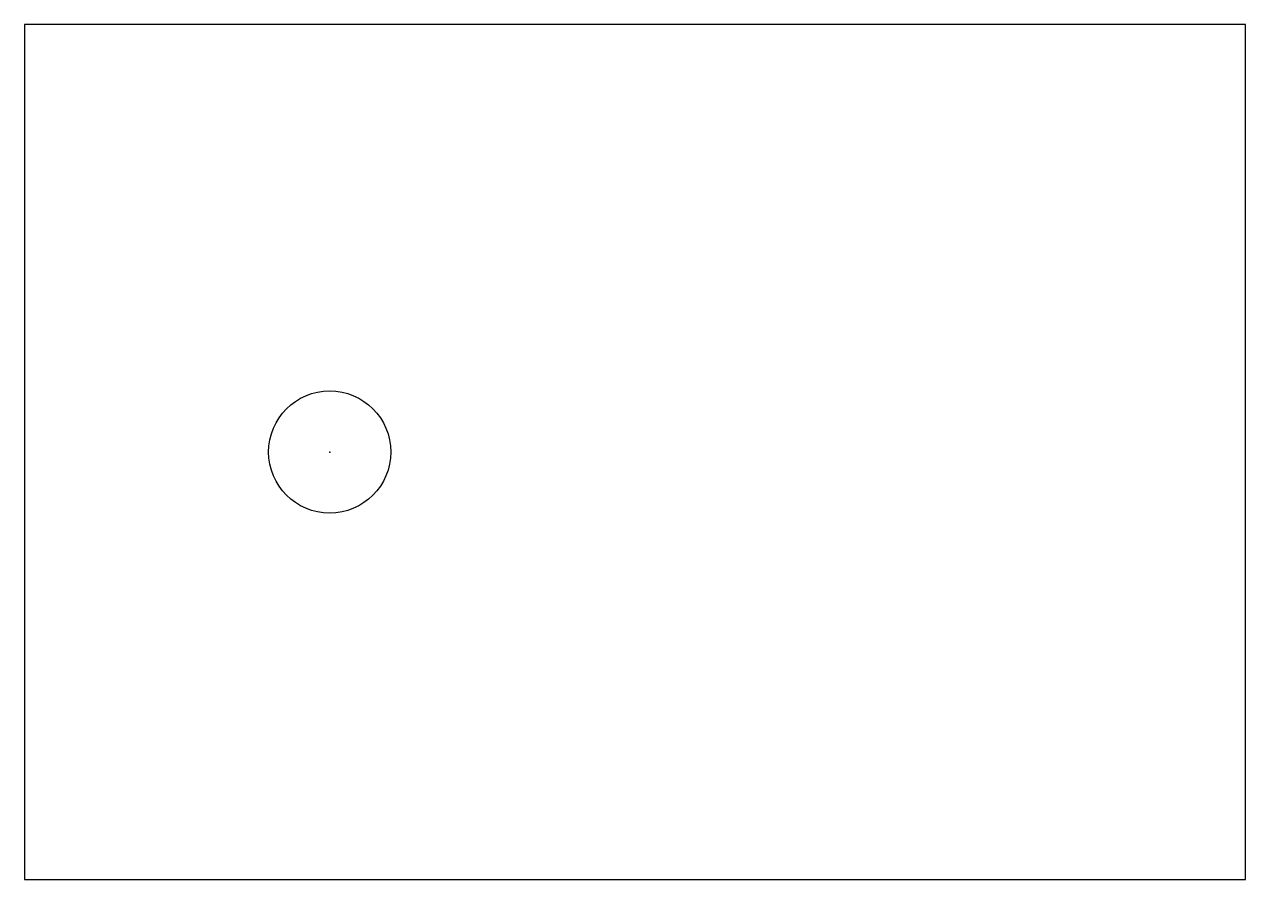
# Model space of a CAD drawing. Header units: millimetres. Extents: x 0 to 10, y 0 to 7.
import ezdxf

# ---------------------------------------------------------------- set-up
doc = ezdxf.new("R2010")
doc.units = ezdxf.units.MM

msp = doc.modelspace()

# ---------------------------------------------------------------- linework, layer by layer
msp.add_lwpolyline([(0, 0), (10, 0), (10, 7), (0, 7)], close=True)
msp.add_circle((2.5, 3.5), 0.5)
msp.add_point((2.5, 3.5))

doc.saveas('drawing.dxf')
